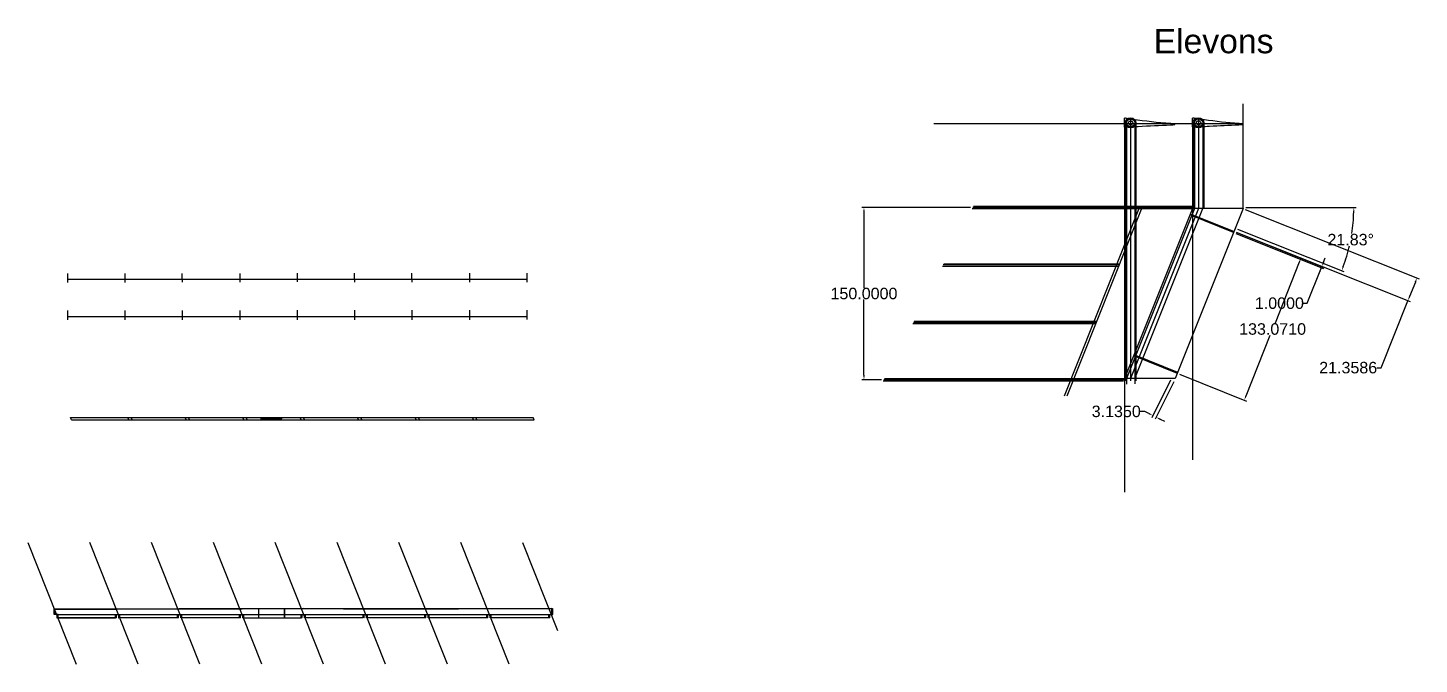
# Model space of a CAD drawing. Extents: x -4140 to 2524, y -1472 to 1305.
# Drawn here: x -351 to 861, y -1440 to -886 of the extents above; entities that cross this region are included whole.
import ezdxf

# ---------------------------------------------------------------- set-up
doc = ezdxf.new("R2010")
doc.units = 0
doc.header["$MEASUREMENT"] = 0
doc.layers.get('0').update_dxf_attribs({"linetype": 'CONTINUOUS'})
doc.layers.get('DEFPOINTS').update_dxf_attribs({"linetype": 'CONTINUOUS'})
for name, color, linetype in [('CONSTRUCTION', 2, 'CONTINUOUS'), ('DIMENSIONS', 4, 'CONTINUOUS'), ('PROFILES', 6, 'CONTINUOUS'), ('SPAR_LINE', 1, 'CONTINUOUS'), ('STRAIGHT_CUT_1', 7, 'CONTINUOUS')]:
    doc.layers.add(name, color=color, linetype=linetype)
doc.styles.add('CIRCUITGROVE', font='arial.ttf', dxfattribs={"height": 10})
doc.dimstyles.new('CIRCUITGROVE', dxfattribs={"dimtxt": 10, "dimasz": 4, "dimexe": 2, "dimexo": 2, "dimgap": 0.09, "dimtad": 0, "dimtih": 1, "dimtoh": 1, "dimdec": 4, "dimzin": 0, "dimdsep": 46, "dimtxsty": 'CIRCUITGROVE', "dimcen": 0.09, "dimadec": 0, "dimazin": 0, "dimtfac": 1, "dimtdec": 4, "dimtofl": 0, "dimtmove": 0, "dimatfit": 3, "dimfxl": 1, "dimtolj": 1, "dimtzin": 0, "dimarcsym": 0})

# ---------------------------------------------------------------- blocks, each defined once
blk = doc.blocks.new('*D202')
at = {"layer": 'DEFPOINTS', "color": 0}
for p in [(662.5, -1044.8), (663.6, -1042), (707.8, -1042), (700.6, -1060.1), (798.9, -1079.3)]:
    blk.add_point(p, dxfattribs=at)
at = {"layer": 'DIMENSIONS', "color": 0}
for p, q in [((709.8, -1042), (805.7, -1042)), ((702.4, -1060.9), (794.9, -1097.9))]:
    blk.add_line(p, q, dxfattribs=at)
for start, end in [(351.1498, 358.4533), (339.717, 347.0061)]:
    blk.add_arc((655.5, -1042), 148.2, start, end, dxfattribs=at)
for points in [[(804.3, -1046.1), (803, -1046), (803.7, -1042)], [(793.9, -1093.2), (795.1, -1093.7), (793.1, -1097.2)]]:
    blk.add_solid(points, dxfattribs=at)
at = {"layer": 'DIMENSIONS', "color": 0, "insert": (801, -1070.1), "char_height": 10, "attachment_point": 5, "style": 'CIRCUITGROVE'}
blk.add_mtext('\\A1;21.83%%d', dxfattribs=at)
blk = doc.blocks.new('*D213')
at = {"layer": 'DEFPOINTS', "color": 0}
for p in [(699.1, -1063.8), (699.5, -1062.9), (775.6, -1094.4)]:
    blk.add_point(p, dxfattribs=at)
at = {"layer": 'DIMENSIONS', "color": 0}
for p, q in [((701, -1064.6), (777.4, -1095.1)), ((701.3, -1063.6), (777.8, -1094.2)), ((777.4, -1089.7), (778.9, -1086)), ((763.2, -1125.4), (775.6, -1094.4)), ((759.2, -1125.4), (763.2, -1125.4))]:
    blk.add_line(p, q, dxfattribs=at)
for points in [[(776.8, -1089.5), (778.1, -1090), (776, -1093.4)], [(774.7, -1098.3), (773.5, -1097.8), (775.6, -1094.4)]]:
    blk.add_solid(points, dxfattribs=at)
at = {"layer": 'DIMENSIONS', "color": 0, "insert": (738.9, -1125.4), "char_height": 10, "attachment_point": 5, "style": 'CIRCUITGROVE'}
blk.add_mtext('\\A1;1.0000', dxfattribs=at)
blk = doc.blocks.new('*D214')
at = {"layer": 'DEFPOINTS', "color": 0}
for p in [(699.5, -1062.9), (757.7, -1086.1), (650.2, -1186.5)]:
    blk.add_point(p, dxfattribs=at)
at = {"layer": 'DIMENSIONS', "color": 0}
for p, q in [((701.3, -1063.6), (759.5, -1086.9)), ((756.2, -1089.8), (735.1, -1142.7)), ((709.9, -1206), (731, -1153.1)), ((652, -1187.2), (710.2, -1210.5))]:
    blk.add_line(p, q, dxfattribs=at)
for points in [[(756.8, -1090.1), (755.6, -1089.6), (757.7, -1086.1)], [(709.2, -1205.8), (710.5, -1206.2), (708.4, -1209.7)]]:
    blk.add_solid(points, dxfattribs=at)
at = {"layer": 'DIMENSIONS', "color": 0, "insert": (733, -1147.9), "char_height": 10, "attachment_point": 5, "style": 'CIRCUITGROVE'}
blk.add_mtext('\\A1;133.0710', dxfattribs=at)
blk = doc.blocks.new('*D215')
at = {"layer": 'DEFPOINTS', "color": 0}
for p in [(645.1, -1190.6), (647.9, -1192), (628.9, -1223.2)]:
    blk.add_point(p, dxfattribs=at)
at = {"layer": 'DIMENSIONS', "color": 0}
for p, q in [((644.2, -1192.4), (628, -1225)), ((647, -1193.8), (630.8, -1226.4)), ((621.7, -1219.6), (617.7, -1219.6)), ((625.3, -1221.4), (621.7, -1219.6)), ((635.2, -1226.4), (638.8, -1228.1))]:
    blk.add_line(p, q, dxfattribs=at)
for points in [[(625, -1222), (625.6, -1220.8), (628.9, -1223.2)], [(635.5, -1225.8), (634.9, -1227), (631.7, -1224.6)]]:
    blk.add_solid(points, dxfattribs=at)
at = {"layer": 'DIMENSIONS', "color": 0, "insert": (596.9, -1219.6), "char_height": 10, "attachment_point": 5, "style": 'CIRCUITGROVE'}
blk.add_mtext('\\A1;3.1350', dxfattribs=at)
blk = doc.blocks.new('*D216')
at = {"layer": 'DEFPOINTS', "color": 0}
for p in [(707.4, -1043), (699.5, -1062.9), (850.8, -1123.2)]:
    blk.add_point(p, dxfattribs=at)
at = {"layer": 'DIMENSIONS', "color": 0}
for p, q in [((709.2, -1043.8), (860.6, -1104.1)), ((701.3, -1063.6), (852.7, -1123.9)), ((857.3, -1107.1), (852.3, -1119.5)), ((827.6, -1181.5), (850.8, -1123.2)), ((823.6, -1181.5), (827.6, -1181.5))]:
    blk.add_line(p, q, dxfattribs=at)
for points in [[(857.9, -1107.3), (856.6, -1106.8), (858.7, -1103.3)], [(851.7, -1119.2), (852.9, -1119.7), (850.8, -1123.2)]]:
    blk.add_solid(points, dxfattribs=at)
at = {"layer": 'DIMENSIONS', "color": 0, "insert": (798.8, -1181.5), "char_height": 10, "attachment_point": 5, "style": 'CIRCUITGROVE'}
blk.add_mtext('\\A1;21.3586', dxfattribs=at)
blk = doc.blocks.new('*D284')
at = {"layer": 'DEFPOINTS', "color": 0}
for p in [(472.1, -1042), (377.3, -1192), (394.6, -1192)]:
    blk.add_point(p, dxfattribs=at)
at = {"layer": 'PROFILES', "color": 0}
for p, q in [((470.1, -1042), (375.3, -1042)), ((377.3, -1046), (377.3, -1111.9)), ((377.3, -1188), (377.3, -1122.2)), ((392.6, -1192), (375.3, -1192))]:
    blk.add_line(p, q, dxfattribs=at)
for points in [[(378, -1046), (376.6, -1046), (377.3, -1042)], [(376.6, -1188), (378, -1188), (377.3, -1192)]]:
    blk.add_solid(points, dxfattribs=at)
at = {"layer": 'PROFILES', "color": 0, "insert": (377.3, -1117), "char_height": 10, "attachment_point": 5, "style": 'CIRCUITGROVE'}
blk.add_mtext('\\A1;150.0000', dxfattribs=at)

msp = doc.modelspace()

# ---------------------------------------------------------------- linework, layer by layer
for p, q in [((617.55953, -1041.04995), (551.63601, -1206.16907)), ((619.78512, -1041.04995), (553.8616, -1206.16907)), ((-216.13579, -1104.39671), (-216.13579, -1099.45738)), ((-66.13579, -1104.39671), (-66.13579, -1099.32569)), ((-16.13579, -1104.39671), (-16.13579, -1099.28036)), ((-216.13579, -1104.64671), (-216.13579, -1107.20674)), ((-66.13579, -1104.64671), (-66.13579, -1107.15374)), ((-16.13579, -1104.64671), (-16.13579, -1107.1361)), ((-315.8425, -1139.84318), (-315.8425, -1131.75748)), ((-265.8425, -1139.8255), (-265.8425, -1131.71465)), ((-215.8425, -1139.80783), (-215.8425, -1131.67105)), ((-165.8425, -1139.79017), (-165.8425, -1131.6267)), ((-115.8425, -1139.77252), (-115.8425, -1131.58166)), ((-65.8425, -1139.75489), (-65.8425, -1131.536)), ((-15.8425, -1139.73728), (-15.8425, -1131.48984)), ((34.1575, -1139.71969), (34.1575, -1131.44333)), ((84.1575, -1139.70285), (84.1575, -1131.3944)), ((-312.3964, -1226.85196), (-313.28685, -1224.85196)), ((-313.28685, -1224.85196), (89.21315, -1224.85196)), ((-312.3964, -1226.85196), (90.1036, -1226.85196)), ((-262.5964, -1226.85196), (-263.48685, -1224.85196)), ((-259.6964, -1226.85196), (-260.58685, -1224.85196)), ((-212.5964, -1226.85196), (-213.48685, -1224.85196)), ((-209.6964, -1226.85196), (-210.58685, -1224.85196)), ((-162.5964, -1226.85196), (-163.48685, -1224.85196)), ((-159.6964, -1226.85196), (-160.58685, -1224.85196)), ((-147.37299, -1226.85196), (-147.37299, -1225.60196)), ((-147.37299, -1225.60196), (-129.79336, -1225.60196)), ((-146.87299, -1226.85196), (-146.87299, -1226.10196)), ((-146.87299, -1226.10196), (-129.29336, -1226.10196)), ((-129.79336, -1225.60196), (-129.79336, -1224.85196)), ((-129.29336, -1226.10196), (-129.29336, -1224.85196)), ((-112.5964, -1226.85196), (-113.48685, -1224.85196)), ((-109.6964, -1226.85196), (-110.58685, -1224.85196)), ((-62.5964, -1226.85196), (-63.48685, -1224.85196)), ((-59.6964, -1226.85196), (-60.58685, -1224.85196)), ((-12.5964, -1226.85196), (-13.48685, -1224.85196)), ((-9.6964, -1226.85196), (-10.58685, -1224.85196)), ((37.4036, -1226.85196), (36.51315, -1224.85196)), ((40.3036, -1226.85196), (39.41315, -1224.85196)), ((90.1036, -1226.85196), (89.21315, -1224.85196)), ((-327.75465, -1396.42482), (-327.75344, -1391.28103)), ((-327.75344, -1391.28103), (-273.75346, -1391.23473)), ((-326.86298, -1396.42791), (-326.86085, -1391.57329)), ((-326.86085, -1391.5733), (-273.63598, -1391.52923)), ((-273.75346, -1391.23473), (-218.86602, -1391.19353)), ((-273.63598, -1391.52923), (-217.97435, -1391.48857)), ((-218.86602, -1391.19353), (-164.02115, -1391.14918)), ((-217.97435, -1391.48857), (-164.02115, -1391.44237)), ((-164.02115, -1391.14918), (-110.1889, -1391.10722)), ((-110.19013, -1391.14538), (-164.02115, -1391.44237)), ((-149.58528, -1399.31213), (-149.58528, -1391.13793)), ((-149.33528, -1399.31213), (-149.33528, -1391.13773)), ((-127.07443, -1399.31213), (-127.07443, -1391.12038)), ((-126.82443, -1399.31213), (-126.82443, -1391.12019)), ((-110.19013, -1391.14538), (-75.61298, -1391.35689)), ((-110.1889, -1391.10722), (-76.50465, -1391.05847)), ((-76.50465, -1391.05847), (-26.50465, -1391.01232)), ((-75.61298, -1391.35689), (-25.61298, -1391.31156)), ((-26.50465, -1391.01232), (23.49535, -1390.9658)), ((-25.61298, -1391.31156), (24.38702, -1391.26565)), ((23.49535, -1390.9658), (105.55056, -1390.91565)), ((24.38702, -1391.26565), (106.44223, -1391.21585)), ((105.54774, -1396.42482), (105.54998, -1390.91565)), ((106.43941, -1396.42791), (106.44223, -1391.21585)), ((-325.05465, -1396.42482), (-327.75465, -1396.42482)), ((-324.16298, -1396.42791), (-326.86298, -1396.42791)), ((-325.05486, -1399.36515), (-325.05465, -1396.42482)), ((-274.17043, -1399.34849), (-325.05486, -1399.36487)), ((-324.16298, -1399.25562), (-324.16298, -1396.42791)), ((-273.27851, -1399.25562), (-324.16298, -1399.25562)), ((-274.17043, -1399.34849), (-274.17018, -1396.42482)), ((-274.17018, -1396.42482), (-271.27018, -1396.42482)), ((-273.27851, -1399.25562), (-273.27851, -1396.42791)), ((-273.27851, -1396.42791), (-270.37851, -1396.42791)), ((-271.27018, -1399.34746), (-271.27018, -1396.42482)), ((-220.19261, -1399.32807), (-271.27018, -1399.34746)), ((-270.37874, -1399.25511), (-270.37851, -1396.42791)), ((-219.30094, -1399.2357), (-270.37874, -1399.25511)), ((-220.19261, -1399.33082), (-220.19261, -1396.42482)), ((-220.19261, -1396.42482), (-217.29261, -1396.42482)), ((-219.30094, -1399.23845), (-219.30094, -1396.42791)), ((-219.30094, -1396.42791), (-216.40094, -1396.42791)), ((-217.29306, -1399.32979), (-217.29261, -1396.42482)), ((-166.36224, -1399.31316), (-217.29306, -1399.32705)), ((-216.40094, -1399.23742), (-216.40094, -1396.42791)), ((-165.4708, -1399.22077), (-216.40094, -1399.23468)), ((-166.36224, -1399.31316), (-166.36159, -1396.42482)), ((-166.36159, -1396.42482), (-163.46159, -1396.42482)), ((-165.4708, -1399.22077), (-165.46992, -1396.42791)), ((-165.46992, -1396.42791), (-162.56992, -1396.42791)), ((-163.46215, -1399.31213), (-163.46159, -1396.42482)), ((-163.46215, -1399.31213), (-112.53057, -1399.31213)), ((-162.56992, -1399.21249), (-162.56992, -1396.42791)), ((-162.56992, -1399.21249), (-111.6389, -1398.96035)), ((-112.53057, -1399.29551), (-112.53057, -1396.42482)), ((-112.53057, -1396.42482), (-109.63057, -1396.42482)), ((-111.6389, -1398.96035), (-111.6389, -1396.42791)), ((-111.6389, -1396.42791), (-108.7389, -1396.42791)), ((-109.63057, -1399.29448), (-109.63057, -1396.42482)), ((-58.69955, -1399.27788), (-109.63057, -1399.29448)), ((-108.73657, -1398.95934), (-108.7389, -1396.42791)), ((-57.80788, -1399.17822), (-108.73657, -1398.95934)), ((-58.69955, -1399.27788), (-58.69955, -1396.42482)), ((-58.69955, -1396.42482), (-55.79955, -1396.42482)), ((-57.80788, -1399.17822), (-57.80788, -1396.42791)), ((-57.80788, -1396.42791), (-54.90788, -1396.42791)), ((-55.79955, -1399.27686), (-55.79955, -1396.42482)), ((-4.86853, -1399.26027), (-55.79955, -1399.27686)), ((-54.90788, -1399.18442), (-54.90788, -1396.42791)), ((-3.97686, -1399.16781), (-54.90788, -1399.18442)), ((-4.86853, -1399.26027), (-4.86853, -1396.42482)), ((-4.86853, -1396.42482), (-1.96853, -1396.42482)), ((-3.97686, -1399.16781), (-3.97686, -1396.42791)), ((-3.97686, -1396.42791), (-1.07686, -1396.42791)), ((-1.96853, -1399.25925), (-1.96853, -1396.42482)), ((48.96223, -1399.24268), (-1.96853, -1399.25925)), ((-1.07686, -1399.16678), (-1.07686, -1396.42791)), ((49.85389, -1399.15018), (-1.07686, -1399.16678)), ((48.96223, -1399.24268), (48.96249, -1396.42482)), ((48.96249, -1396.42482), (51.86249, -1396.42482)), ((49.85389, -1399.15018), (49.85416, -1396.42791)), ((49.85416, -1396.42791), (52.75416, -1396.42791)), ((51.86249, -1399.24168), (51.86249, -1396.42482)), ((102.85056, -1399.22582), (51.86249, -1399.24168)), ((52.75388, -1399.14916), (52.75416, -1396.42791)), ((103.74109, -1399.13233), (52.75388, -1399.14916)), ((102.84774, -1399.22582), (102.84774, -1396.42482)), ((102.84774, -1396.42482), (105.54774, -1396.42584)), ((103.73828, -1399.13233), (103.73941, -1396.42791)), ((103.73941, -1396.42791), (106.43941, -1396.42791))]:
    msp.add_line(p, q)
at = {"layer": 'CONSTRUCTION'}
for p, q in [((604.84378, -968.46661), (604.84378, -1193.04995)), ((605.84378, -968.45869), (605.84378, -1195.72222)), ((613.02377, -968.4666), (613.02377, -1195.68371)), ((614.02377, -968.4677), (614.02377, -1193.04995)), ((663.91128, -968.37849), (663.91128, -1043.04995)), ((664.91128, -968.37739), (664.91128, -1043.04995)), ((672.17127, -968.37849), (672.17127, -1043.04995)), ((673.17127, -968.3796), (673.17127, -1043.04995)), ((647.22104, -969.32371), (438.12347, -969.32371)), ((707.10827, -969.32371), (515.66274, -969.32371)), ((604.06158, -969.32371), (604.06158, -1289.77788)), ((609.43378, -969.32371), (609.43378, -1193.04995)), ((663.15032, -969.32371), (663.15032, -1261.66425)), ((668.54023, -969.32371), (668.54023, -1043.04995)), ((663.54957, -1042.04995), (472.10403, -1042.04995)), ((-316.13579, -1099.54106), (-316.13579, -1107.24211)), ((-266.13579, -1099.4997), (-266.13579, -1107.22442)), ((-166.13579, -1099.41425), (-166.13579, -1107.18906)), ((-116.13579, -1099.12035), (-116.13579, -1106.92139)), ((33.86421, -1099.23445), (33.86421, -1107.11848)), ((83.86421, -1099.18586), (83.86421, -1107.10159)), ((599.42346, -1092.04995), (446.25761, -1092.04995)), ((-316.13579, -1104.39671), (-266.13579, -1104.39671)), ((-266.13579, -1104.39671), (-216.13579, -1104.39671)), ((-216.13579, -1104.39671), (-166.13579, -1104.39671)), ((-166.13579, -1104.39671), (-116.13579, -1104.39671)), ((-116.13579, -1104.39671), (-66.13579, -1104.39671)), ((-66.13579, -1104.39671), (-16.13579, -1104.39671)), ((-16.13579, -1104.39671), (33.86421, -1104.39671)), ((33.86421, -1104.39671), (83.86421, -1104.39671)), ((-315.8425, -1136.90235), (-265.8425, -1136.90235)), ((-265.8425, -1136.90235), (-215.8425, -1136.90235)), ((-215.8425, -1136.90235), (-165.8425, -1136.90235)), ((-165.8425, -1136.90235), (-115.8425, -1136.90235)), ((-115.8425, -1136.90235), (-65.8425, -1136.90235)), ((-65.8425, -1136.90235), (-15.8425, -1136.90235)), ((-15.8425, -1136.90235), (34.1575, -1136.90235)), ((34.1575, -1136.90235), (84.1575, -1136.90235)), ((579.46105, -1142.04995), (420.41119, -1142.04995)), ((603.66233, -1192.04995), (394.56477, -1192.04995)), ((-350.54224, -1333.68028), (-308.37249, -1439.39862)), ((-254.53479, -1439.41536), (-296.71122, -1333.68028)), ((-200.69709, -1439.4321), (-242.8802, -1333.68028)), ((-146.8594, -1439.44883), (-189.04918, -1333.68028)), ((-93.0217, -1439.46557), (-135.21816, -1333.68028)), ((-39.184, -1439.48231), (-81.38714, -1333.68028)), ((14.6537, -1439.49905), (-27.55612, -1333.68028)), ((68.49139, -1439.51579), (26.2749, -1333.68028)), ((80.06015, -1333.68028), (110.62418, -1410.3034)), ((-325.51298, -1396.42791), (105.08941, -1396.42791))]:
    msp.add_line(p, q, dxfattribs=at)
at = {"layer": 'PROFILES'}
for p, q in [((707.36754, -1043.04995), (707.36754, -951.99705)), ((647.94681, -969.90356), (647.94681, -969.26558)), ((707.10827, -969.85461), (707.10827, -969.27049)), ((472.62096, -1041.04995), (663.94882, -1041.04995)), ((471.58711, -1043.04995), (663.15032, -1043.04995)), ((663.15032, -1043.04995), (604.06158, -1191.04995)), ((707.36754, -1043.04995), (648.2778, -1191.04995)), ((707.36809, -1043.04995), (663.15032, -1043.04995)), ((445.74068, -1093.04995), (599.02421, -1093.04995)), ((446.77454, -1091.04995), (599.82271, -1091.04995)), ((419.89426, -1143.04995), (579.0618, -1143.04995)), ((420.92812, -1141.04995), (579.8603, -1141.04995)), ((394.04784, -1193.04995), (603.26309, -1193.04995)), ((395.0817, -1191.04995), (604.06158, -1191.04995)), ((648.2778, -1191.04995), (604.06158, -1191.04995))]:
    msp.add_line(p, q, dxfattribs=at)
at = {"layer": 'PROFILES', "color": 4}
for points, knots in [([(647.94681, -969.26558), (647.75481, -969.25722), (647.07019, -969.22742), (644.39909, -969.09238), (630.98926, -968.15689), (617.07082, -966.2449), (605.14207, -964.50578), (604.06158, -964.34769)], [0, 0, 0, 0, 0.576550504, 2.0558146181, 8.0234489686, 40.896669454, 44.1711877105, 44.1711877105, 44.1711877105, 44.1711877105]), ([(707.10827, -969.27049), (706.93248, -969.26283), (706.30565, -969.23555), (703.86005, -969.11191), (691.58228, -968.25539), (677.58378, -966.33241), (665.41089, -964.54591), (663.16898, -964.21575)], [0, 0, 0, 0, 0.5278780741, 1.8822626185, 7.3461089012, 37.4441700421, 44.2398792264, 44.2398792264, 44.2398792264, 44.2398792264]), ([(604.06158, -972.05183), (608.06842, -971.8613), (621.43852, -971.23291), (636.07089, -970.59097), (646.68774, -969.97644), (647.94681, -969.90356)], [380.2767518542, 380.2767518542, 380.2767518542, 380.2767518542, 392.3108231629, 420.4310803953, 424.214603655, 424.214603655, 424.214603655, 424.214603655]), ([(663.16898, -972.0009), (668.09044, -971.76526), (681.5846, -971.12672), (696.23492, -970.48399), (705.9555, -969.92133), (707.10827, -969.85461)], [344.4106323575, 344.4106323575, 344.4106323575, 344.4106323575, 359.1919187546, 384.9382620998, 388.4023800875, 388.4023800875, 388.4023800875, 388.4023800875])]:
    msp.add_open_spline(points, degree=3, knots=knots, dxfattribs=at)
at = {"layer": 'SPAR_LINE'}
msp.add_line((668.54013, -1043.04995), (609.45139, -1191.04995), dxfattribs=at)
for centre in [(609.43378, -968.46264), (668.54127, -968.3745)]:
    msp.add_ellipse(centre, major_axis=(-1.91, 0), ratio=0.9293193717, dxfattribs=at)
at = {"layer": 'STRAIGHT_CUT_1'}
for p, q in [((604.06158, -972.05183), (604.06158, -964.34769)), ((609.43745, -965.12727), (609.4301, -971.79801)), ((663.16898, -972.0009), (663.16898, -964.21575)), ((668.54499, -965.00388), (668.53756, -971.74511)), ((664.91108, -1043.04995), (605.84378, -1191.04995)), ((613.02377, -1191.04995), (672.17127, -1043.04995)), ((699.09385, -1063.82122), (660.97271, -1048.55097)), ((661.3435, -1047.62225), (699.46464, -1062.89251)), ((700.57701, -1060.10635), (700.20622, -1061.03507)), ((650.15708, -1186.49129), (612.0652, -1171.28318)), ((650.52787, -1185.56258), (612.43599, -1170.35446))]:
    msp.add_line(p, q, dxfattribs=at)
for centre, major_axis, ratio in [((609.43378, -968.46264), (4.59, -0.00506), 0.9445252332), ((609.43378, -968.46264), (3.59, -0.00395), 0.9290726571), ((668.54127, -968.3745), (-4.63, 0.0051), 0.9439776977), ((668.54127, -968.3745), (3.63, -0.004), 0.9285444373)]:
    msp.add_ellipse(centre, major_axis=major_axis, ratio=ratio, dxfattribs=at)

# ---------------------------------------------------------------- texts
at = {"layer": 'DIMENSIONS', "insert": (629.42764, -886.85637), "char_height": 21, "width": 669.6066003, "attachment_point": 1, "style": 'CIRCUITGROVE'}
msp.add_mtext('{Elevons}', dxfattribs=at)

# ---------------------------------------------------------------- dimensions: what is measured, and where the dimension line sits
at = {"layer": 'DIMENSIONS'}
dim = msp.add_angular_dim_2l(base=(798.92688, -1079.28439), line1=((707.78599, -1042.04995), (663.56823, -1042.04995)), line2=((662.45587, -1044.8361), (700.57701, -1060.10635)), dimstyle='CIRCUITGROVE', override={"dimadec": 2, "dimazin": 1}, dxfattribs=at)
dim.commit()
dim.dimension.update_dxf_attribs({"geometry": '*D202', "text_midpoint": (801.0006, -1070.10791), "dimtype": 162})
for base, p1, p2, angle, picture, middle in [((850.82963, -1123.18237), (707.36809, -1043.04995), (699.46464, -1062.89251), 248.28222025, '*D216', (798.81774, -1181.48371)), ((775.58476, -1094.36008), (699.46464, -1062.89251), (699.09385, -1063.82122), 248.23573153, '*D213', (738.87127, -1125.36457))]:
    dim = msp.add_linear_dim(base=base, p1=p1, p2=p2, angle=angle, dimstyle='CIRCUITGROVE', dxfattribs=at)
    dim.commit()
    dim.dimension.update_dxf_attribs({"geometry": picture, "text_midpoint": middle, "dimtype": 161})
for p1, p2, distance, picture, middle in [((650.15708, -1186.49129), (699.46464, -1062.89251), -62.67743, '*D214', (733.0268, -1147.91612)), ((647.89876, -1192.04995), (645.0937, -1190.64995), 36.35342, '*D215', (596.90142, -1219.60461))]:
    dim = msp.add_aligned_dim(p1=p1, p2=p2, distance=distance, dimstyle='CIRCUITGROVE', dxfattribs=at)
    dim.commit()
    dim.dimension.update_dxf_attribs({"geometry": picture, "text_midpoint": middle})
at = {"layer": 'PROFILES'}
dim = msp.add_linear_dim(base=(377.28495, -1192.04995), p1=(472.10403, -1042.04995), p2=(394.56477, -1192.04995), angle=90, dimstyle='CIRCUITGROVE', dxfattribs=at)
dim.commit()
dim.dimension.update_dxf_attribs({"geometry": '*D284', "text_midpoint": (377.28495, -1117.04995)})

doc.saveas('drawing.dxf')
